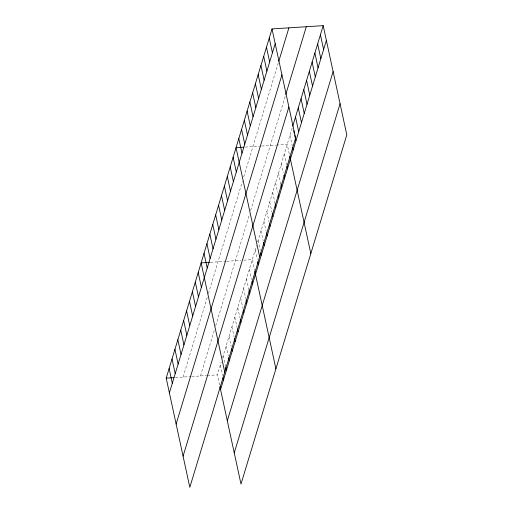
<?xml version="1.0" encoding="UTF-8"?>
<svg xmlns="http://www.w3.org/2000/svg" width="513" height="513" viewBox="0 0 513 513"><rect width="100%" height="100%" fill="white"/><g stroke="black" fill="none" stroke-linecap="round" stroke-linejoin="round"><path stroke-width="0.38" stroke-dasharray="2.56 1.92" d="M183.09 377.068L207.265 297.284M208.387 293.59L242.405 181.307M243.746 176.87L278.29 62.862M200.493 375.952L214.37 330.148M215.71 325.717L249.51 214.171M250.626 210.477L285.311 95.995M219.558 384.949L217.377 374.868L221.186 362.306M222.527 357.875L256.551 245.586M257.667 241.892L292.513 126.878M245.246 147.077L260.835 146.077M261.624 146.025L275.699 145.121M276.462 145.07L287.209 144.384L289.39 154.471M210.33 262.316L225.919 261.316M226.708 261.264L240.783 260.367M243.855 260.168L252.293 259.623L254.647 270.486M175.414 377.562L191.003 376.561M191.791 376.51L206.636 375.554M207.399 375.51L217.377 374.868M289.98 135.252L292.327 146.109M284.305 153.99L286.652 164.846M281.393 163.589L283.407 172.9M278.482 173.195L280.829 184.052M275.571 182.795L277.584 192.106M272.666 192.401L275.013 203.263M269.755 202.007L271.935 212.087M266.843 211.606L269.024 221.693M263.932 221.212L266.112 231.299M261.027 230.812L263.207 240.898M258.116 240.417L260.296 250.504M255.205 250.023L257.218 259.328M249.389 269.229L251.569 279.316M246.477 278.835L248.824 289.691M243.566 288.434L245.746 298.521M240.655 298.04L242.835 308.121M237.75 307.64L239.93 317.727M234.839 317.246L237.019 327.332M231.927 326.852L234.108 336.932M229.016 336.451L231.196 346.538M226.111 346.057L228.291 356.144M223.2 355.656L225.547 366.519M220.289 365.262L222.469 375.349"/><path stroke-width="0.77" d="M272.012 28.933L295.623 138.132L189.816 487.35L166.206 378.152L272.012 28.933L323.184 25.65L346.794 134.848L240.988 484.067L219.897 386.501M169.393 392.887L275.199 43.676M278.751 61.342L288.896 27.849M176.132 424.065L281.938 74.847M285.773 94.475L306.299 26.734M183.077 456.179L288.883 106.961M292.743 126.115L323.184 25.65M220.564 389.604L326.371 40.392M227.304 420.775L333.11 71.563M234.249 452.896L340.055 103.677M243.713 147.173L236.038 147.667L259.649 256.866M209.567 262.367L201.122 262.906L224.732 372.111M166.206 378.152L173.881 377.658M320.42 34.781L323.607 49.524M317.65 43.919L320.837 58.655M314.886 53.051L318.073 67.793M312.116 62.182L315.303 76.924M309.352 71.32L312.539 86.056M306.582 80.451L309.769 95.187M303.818 89.583L307.005 104.325M301.048 98.714L304.235 113.456M298.277 107.852L301.464 122.588M295.514 116.983L298.701 131.726M293.75 130.77L294.424 133.874M294.757 135.426L295.93 140.857M269.242 38.065L272.429 52.807M292.66 147.661L293.167 149.988M266.478 47.202L269.665 61.938M289.73 156.023L310.82 253.582M263.708 56.334L266.895 71.076M286.985 166.398L287.492 168.726M260.944 65.465L264.131 80.208M283.907 175.228L284.58 178.332M258.174 74.603L261.361 89.339M280.996 184.827L281.669 187.931M255.41 83.734L258.597 98.477M278.258 195.209L278.758 197.537M252.64 92.866L255.827 107.608M275.18 204.039L275.853 207.143M249.869 102.004L253.056 116.74M272.268 213.639L272.942 216.743M247.106 111.135L250.293 125.871M269.53 224.021L270.03 226.348M244.335 120.266L247.523 135.009M266.452 232.851L267.119 235.948M241.572 129.398L244.759 144.14M263.541 242.45L264.214 245.554M238.801 138.536L241.989 153.272M260.796 252.832L261.303 255.16M257.718 261.656L258.392 264.759M233.126 157.273L236.313 172.009M254.814 271.262L275.904 368.821M230.215 166.872L233.402 181.615M252.069 281.643L252.576 283.971M227.31 176.478L230.497 191.221M248.991 290.467L249.664 293.571M224.399 186.084L227.586 200.82M246.08 300.073L246.753 303.177M221.488 195.684L224.675 210.426M243.342 310.448L243.842 312.776M218.576 205.29L221.763 220.026M240.264 319.278L240.937 322.382M215.672 214.889L218.859 229.632M237.352 328.884L238.026 331.988M212.76 224.495L215.947 239.238M234.447 338.484L235.114 341.587M209.849 234.101L213.036 248.837M231.703 348.866L232.203 351.193M206.938 243.701L210.125 258.443M228.625 357.696L229.298 360.793M204.033 253.307L207.22 268.043M225.714 367.295L226.387 370.399M222.975 377.677L223.476 380.005M198.21 272.512L201.397 287.254M195.299 282.118L198.486 296.854M192.394 291.717L195.581 306.46M189.483 301.323L192.67 316.066M186.572 310.929L189.759 325.665M183.66 320.529L186.847 335.271M180.756 330.135L183.943 344.871M177.844 339.734L181.031 354.477M174.933 349.34L178.12 364.083M172.022 358.946L175.209 373.682M169.117 368.546L172.304 383.288"/></g></svg>
